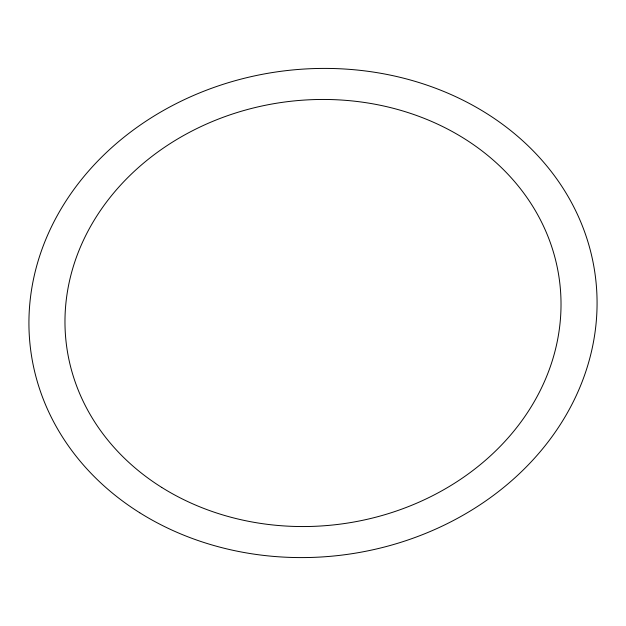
<?xml version="1.0" encoding="UTF-8"?>
<svg xmlns="http://www.w3.org/2000/svg" width="626" height="626" viewBox="0 0 626 626"><rect width="100%" height="100%" fill="white"/><g stroke="black" fill="none" stroke-linecap="round" stroke-linejoin="round"><path stroke-width="0.94" d="M139.739 512.757A284.744 243.819 -7.6 0 0 594.59 335.348A284.744 243.819 -7.6 0 0 204.663 90.887A284.744 243.819 -7.6 0 0 139.739 512.757M161.727 487.411A248.608 212.871 -7.6 0 0 558.854 332.516A248.608 212.871 -7.6 0 0 218.411 119.081A248.608 212.871 -7.6 0 0 161.727 487.411"/></g></svg>
